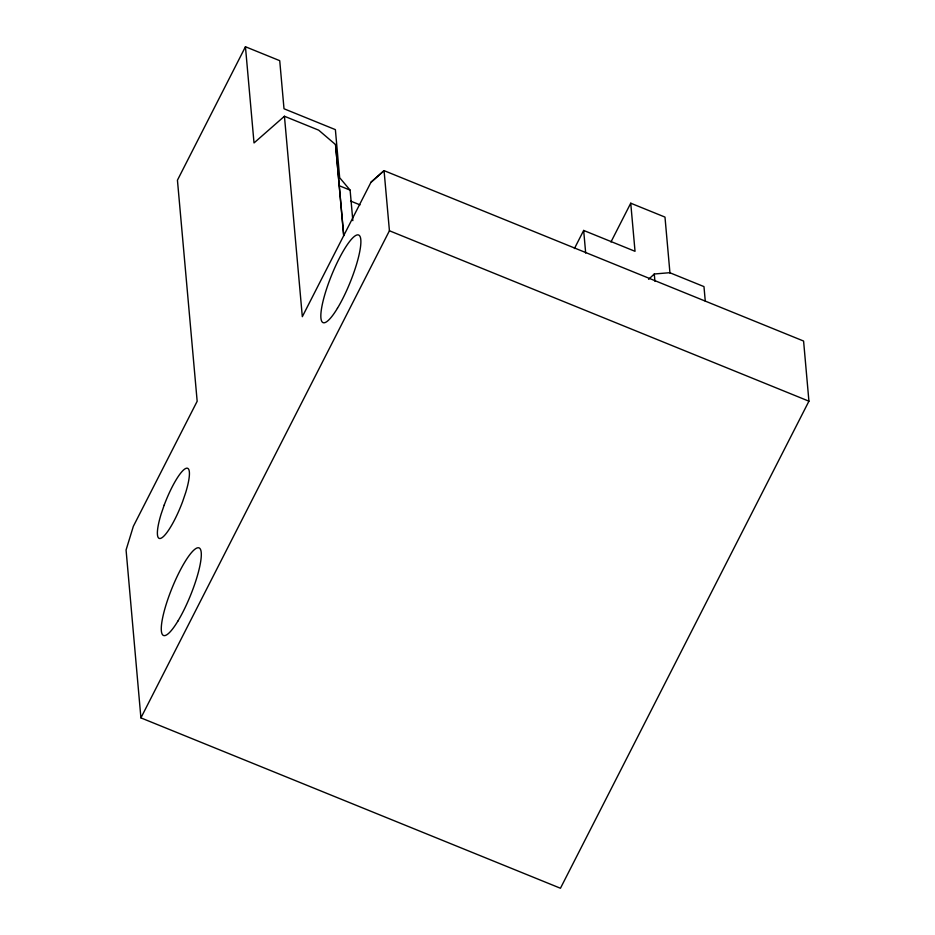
<?xml version="1.0" encoding="UTF-8"?>
<svg xmlns="http://www.w3.org/2000/svg" width="935" height="935" viewBox="0 0 935 935"><rect width="100%" height="100%" fill="white"/><g stroke="black" fill="none" stroke-linecap="round" stroke-linejoin="round"><path stroke-width="1.4" d="M343.718 235.141L335.536 144.574L318.683 130.164L284.439 116.256L302.321 316.684L371.09 182.056L384.063 170.637L803.586 341.041L808.927 401.185L560.451 888.25L140.916 717.881L126.073 549.99L133.343 526.323L197.168 401.255L177.44 180.198L245.449 46.75L279.729 60.67L284.006 108.764L335.384 129.638L339.674 177.732L350.111 190.132L352.834 220.637M140.916 717.881L389.427 230.758L384.063 170.637L370.879 182.489M574.429 248.546L583.662 230.442L635.029 251.305L630.739 203.199L664.984 217.095L669.963 273.102M610.964 241.99L630.739 203.199M648.61 279.32L654.278 274.002L669.729 272.693L703.973 286.601L705.271 301.128M284.439 116.256L254.016 142.95L245.449 46.75M339.288 185.738L350.111 190.132M350.578 201.048L360.033 204.882M389.427 230.758L808.927 401.185M654.278 274.002L654.921 281.236M583.662 230.442L585.684 253.081M335.536 144.574L343.683 235.795M164.198 505.087L161.112 514.11A37.809 7.947 -67.9 0 0 161.626 537.917A37.809 7.947 -67.9 0 0 182.629 501.569L185.703 492.546A37.809 7.947 -67.9 0 0 185.2 468.751A37.809 7.947 -67.9 0 0 164.198 505.087M337.43 308.293A47.264 9.934 -67.9 0 0 359.671 235.854A47.264 9.934 -67.9 0 0 325.497 292.293A47.264 9.934 -67.9 0 0 337.43 308.293M177.849 621.179A47.264 9.934 -67.9 0 0 200.102 548.74A47.264 9.934 -67.9 0 0 165.927 605.179A47.264 9.934 -67.9 0 0 177.849 621.179"/></g></svg>
